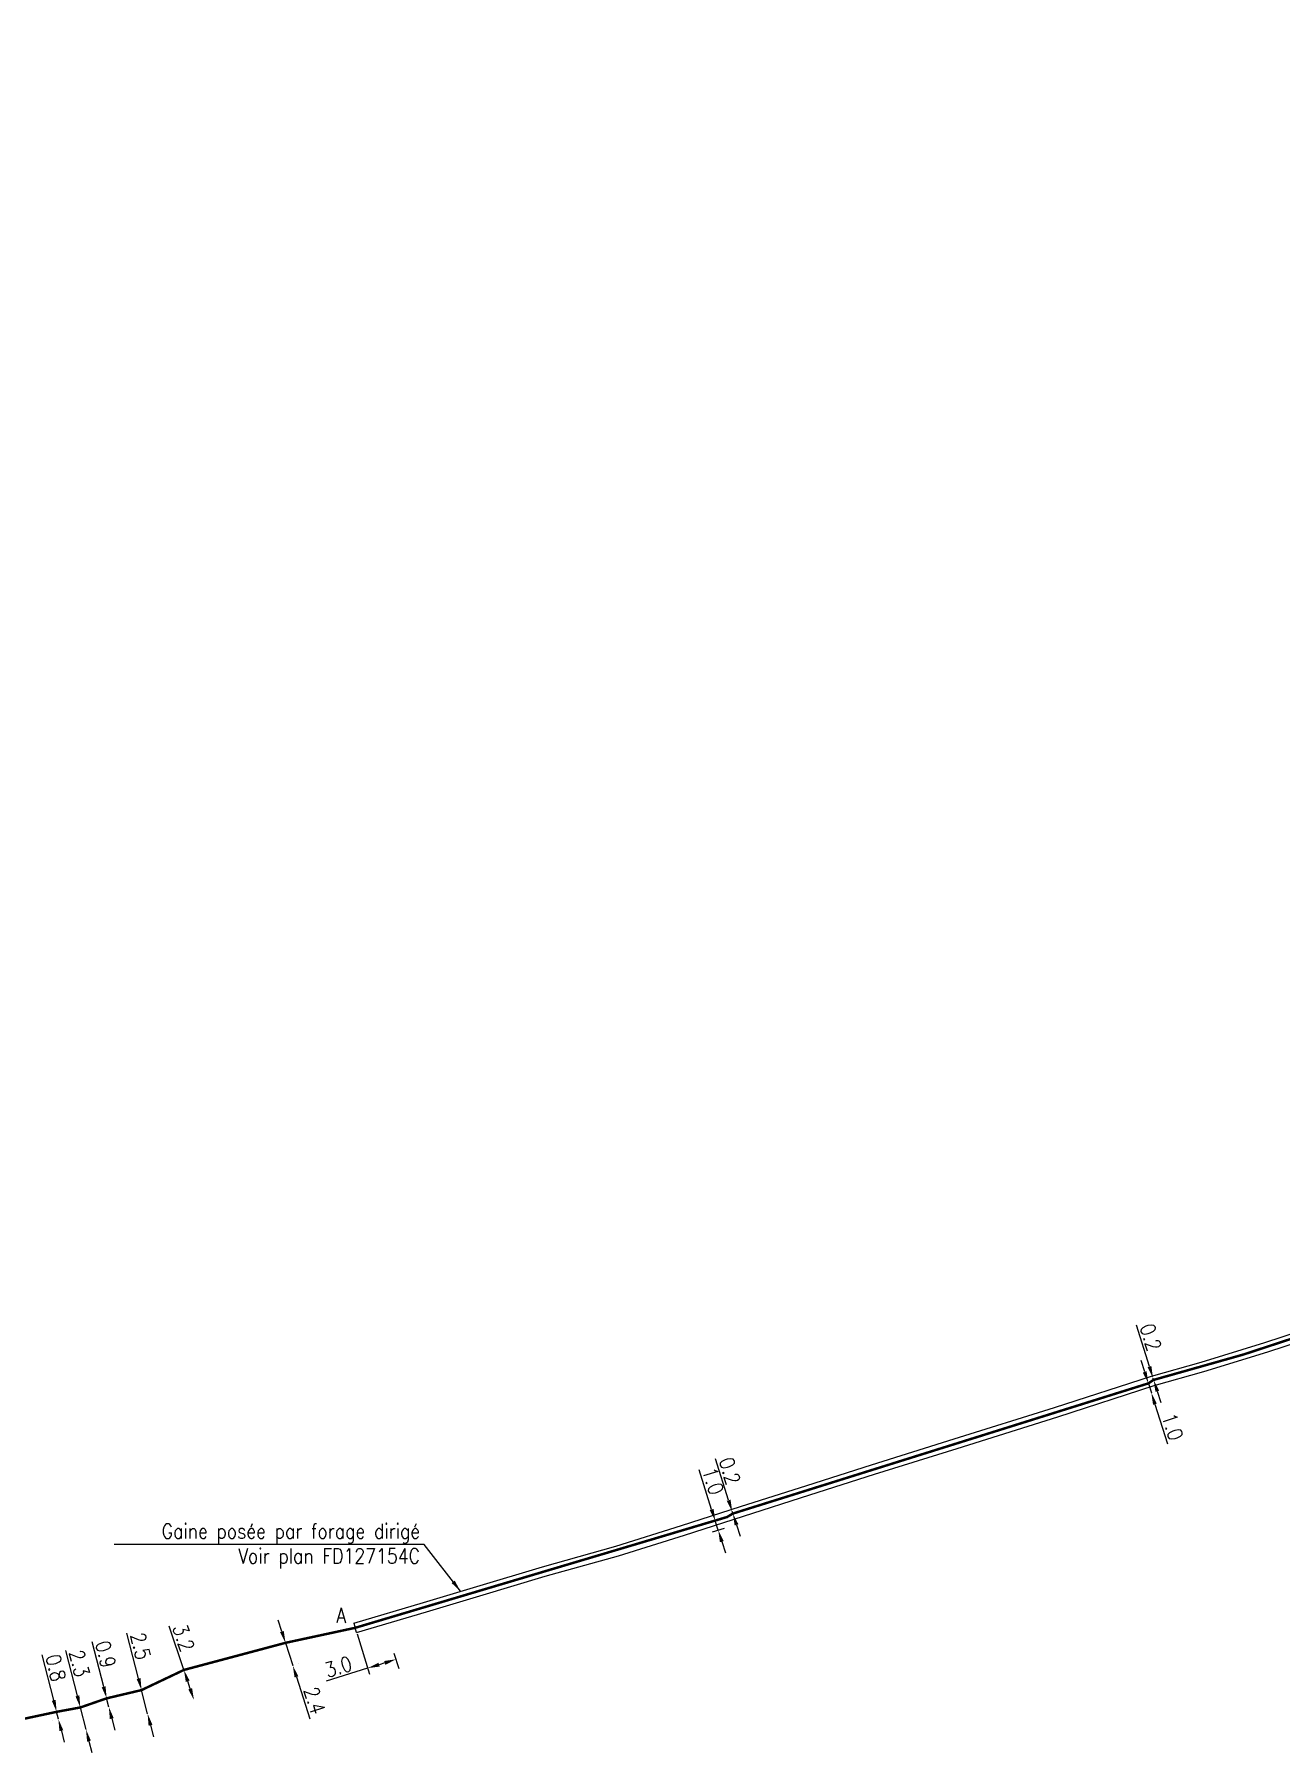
# Model space of a CAD drawing. Header units: millimetres. Extents: x 126999 to 128000, y 154000 to 155000.
# Drawn here: x 127396.3 to 127521.8, y 154123.1 to 154296.2 of the extents above; entities that cross this region are included whole.
import ezdxf

# ---------------------------------------------------------------- set-up
doc = ezdxf.new("R2010")
doc.units = ezdxf.units.MM
doc.header["$PDMODE"] = 34
doc.layers.get('DEFPOINTS').update_dxf_attribs({"linetype": 'CONTINUOUS'})
doc.layers.add('G_120', color=4, linetype='CONTINUOUS')
doc.layers.add('G_400', color=7, linetype='CONTINUOUS')
doc.styles.get("Standard").update_dxf_attribs({"font": 'romans.shx', "width": 0.85})
doc.linetypes.add('G_TYPB_PE', pattern='A,5,-0.3,["o",Standard,S=1.5,R=0,X=0,Y=-0.5],-1.65', length=6.95)
doc.dimstyles.get("Standard").update_dxf_attribs({"dimtxt": 1.5, "dimasz": 1.2, "dimexe": 0.625, "dimexo": 0.625, "dimgap": 0.25, "dimtad": 1, "dimdec": 1, "dimzin": 0, "dimdsep": 46, "dimtxsty": 'Standard', "dimcen": -0.5, "dimadec": 0, "dimazin": 0, "dimtfac": 1, "dimtdec": 1, "dimtmove": 0, "dimatfit": 3, "dimfxl": 1, "dimtolj": 1, "dimtzin": 0, "dimarcsym": 0})

# ---------------------------------------------------------------- blocks, each defined once
blk = doc.blocks.new('*D124')
at = {"layer": 'DEFPOINTS', "color": 0, "linetype": 'Continuous', "transparency": 16777216}
for p in [(127508.45, 154160.32), (127508.75, 154159.37), (127508.75, 154159.37)]:
    blk.add_point(p, dxfattribs=at)
at = {"layer": 'G_120', "color": 0, "linetype": 'Continuous', "lineweight": -2, "transparency": 16777216}
for p, q in [((127508.08, 154161.47), (127507.72, 154162.61)), ((127508.45, 154160.32), (127508.75, 154159.37)), ((127509.11, 154158.23), (127510.38, 154154.23))]:
    blk.add_line(p, q, dxfattribs=at)
at = {"layer": 'G_120', "color": 0, "linetype": 'Continuous', "transparency": 16777216}
for points in [[(127508.27, 154161.53), (127507.89, 154161.41), (127508.45, 154160.32)], [(127509.3, 154158.29), (127508.92, 154158.16), (127508.75, 154159.37)]]:
    blk.add_solid(points, dxfattribs=at)
at = {"layer": 'G_120', "color": 0, "linetype": 'Continuous', "transparency": 16777216, "insert": (127510.88, 154155.96), "char_height": 1.5, "attachment_point": 5, "rotation": 287.5896}
blk.add_mtext('\\A1;1.0', dxfattribs=at)
blk = doc.blocks.new('*D125')
at = {"layer": 'DEFPOINTS', "color": 0, "linetype": 'Continuous', "transparency": 16777216}
for p in [(127508.92, 154160.86), (127508.92, 154160.86), (127508.98, 154160.67)]:
    blk.add_point(p, dxfattribs=at)
at = {"layer": 'G_120', "color": 0, "linetype": 'Continuous', "lineweight": -2, "transparency": 16777216}
for p, q in [((127508.56, 154162.01), (127507.24, 154166.17)), ((127508.98, 154160.67), (127508.92, 154160.86)), ((127509.35, 154159.53), (127509.71, 154158.38))]:
    blk.add_line(p, q, dxfattribs=at)
at = {"layer": 'G_120', "color": 0, "linetype": 'Continuous', "transparency": 16777216}
for points in [[(127508.75, 154162.07), (127508.37, 154161.95), (127508.92, 154160.86)], [(127509.54, 154159.59), (127509.16, 154159.47), (127508.98, 154160.67)]]:
    blk.add_solid(points, dxfattribs=at)
at = {"layer": 'G_120', "color": 0, "linetype": 'Continuous', "transparency": 16777216, "insert": (127508.67, 154164.96), "char_height": 1.5, "attachment_point": 5, "rotation": 287.5896}
blk.add_mtext('\\A1;0.2', dxfattribs=at)
blk = doc.blocks.new('*D126')
at = {"layer": 'DEFPOINTS', "color": 0, "linetype": 'Continuous', "transparency": 16777216}
for p in [(127465.14, 154145.53), (127466.03, 154146.86), (127466.33, 154145.9)]:
    blk.add_point(p, dxfattribs=at)
at = {"layer": 'G_120', "color": 0, "linetype": 'Continuous', "lineweight": -2, "transparency": 16777216}
for p, q in [((127464.47, 154147.62), (127463.21, 154151.62)), ((127465.43, 154146.67), (127464.24, 154146.29)), ((127465.73, 154145.71), (127464.54, 154145.34)), ((127465.14, 154145.53), (127464.84, 154146.48)), ((127465.5, 154144.38), (127465.86, 154143.24))]:
    blk.add_line(p, q, dxfattribs=at)
at = {"layer": 'G_120', "color": 0, "linetype": 'Continuous', "transparency": 16777216}
for points in [[(127464.67, 154147.68), (127464.28, 154147.56), (127464.84, 154146.48)], [(127465.69, 154144.44), (127465.31, 154144.32), (127465.14, 154145.53)]]:
    blk.add_solid(points, dxfattribs=at)
at = {"layer": 'G_120', "color": 0, "linetype": 'Continuous', "transparency": 16777216, "insert": (127464.61, 154150.49), "char_height": 1.5, "attachment_point": 5, "rotation": 287.5796}
blk.add_mtext('\\A1;1.0', dxfattribs=at)
blk = doc.blocks.new('*D127')
at = {"layer": 'DEFPOINTS', "color": 0, "linetype": 'Continuous', "transparency": 16777216}
for p in [(127466.55, 154147.4), (127466.55, 154147.4), (127466.62, 154147.21)]:
    blk.add_point(p, dxfattribs=at)
at = {"layer": 'G_120', "color": 0, "linetype": 'Continuous', "lineweight": -2, "transparency": 16777216}
for p, q in [((127466.19, 154148.55), (127464.87, 154152.71)), ((127466.62, 154147.21), (127466.55, 154147.4)), ((127467.15, 154147.59), (127467.15, 154147.59)), ((127467.21, 154147.4), (127467.21, 154147.4)), ((127466.98, 154146.07), (127467.34, 154144.92))]:
    blk.add_line(p, q, dxfattribs=at)
at = {"layer": 'G_120', "color": 0, "linetype": 'Continuous', "transparency": 16777216}
for points in [[(127466.38, 154148.61), (127466, 154148.49), (127466.55, 154147.4)], [(127467.17, 154146.13), (127466.79, 154146.01), (127466.62, 154147.21)]]:
    blk.add_solid(points, dxfattribs=at)
at = {"layer": 'G_120', "color": 0, "linetype": 'Continuous', "transparency": 16777216, "insert": (127466.3, 154151.5), "char_height": 1.5, "attachment_point": 5, "rotation": 287.5796}
blk.add_mtext('\\A1;0.2', dxfattribs=at)
blk = doc.blocks.new('*D128')
at = {"layer": 'DEFPOINTS', "color": 0, "linetype": 'Continuous', "transparency": 16777216}
for p in [(127421.57, 154134.19), (127422.3, 154131.9), (127422.3, 154131.9)]:
    blk.add_point(p, dxfattribs=at)
at = {"layer": 'G_120', "color": 0, "linetype": 'Continuous', "lineweight": -2, "transparency": 16777216}
for p, q in [((127421.2, 154135.33), (127420.84, 154136.47)), ((127421.57, 154134.19), (127422.3, 154131.9)), ((127422.16, 154134.38), (127422.16, 154134.38)), ((127422.9, 154132.09), (127422.9, 154132.09)), ((127422.67, 154130.76), (127424.02, 154126.54))]:
    blk.add_line(p, q, dxfattribs=at)
at = {"layer": 'G_120', "color": 0, "linetype": 'Continuous', "transparency": 16777216}
for points in [[(127421.39, 154135.39), (127421.01, 154135.27), (127421.57, 154134.19)], [(127422.86, 154130.82), (127422.48, 154130.7), (127422.3, 154131.9)]]:
    blk.add_solid(points, dxfattribs=at)
at = {"layer": 'G_120', "color": 0, "linetype": 'Continuous', "transparency": 16777216, "insert": (127424.48, 154128.38), "char_height": 1.5, "attachment_point": 5, "rotation": 287.7706}
blk.add_mtext('\\A1;2.4', dxfattribs=at)
blk = doc.blocks.new('*D129')
at = {"layer": 'DEFPOINTS', "color": 0, "linetype": 'Continuous', "transparency": 16777216}
for p in [(127411.34, 154131.46), (127412.35, 154128.43), (127412.35, 154128.43)]:
    blk.add_point(p, dxfattribs=at)
at = {"layer": 'G_120', "color": 0, "linetype": 'Continuous', "lineweight": -2, "transparency": 16777216}
for p, q in [((127411.34, 154131.46), (127409.86, 154135.88)), ((127411.97, 154129.57), (127411.72, 154130.33))]:
    blk.add_line(p, q, dxfattribs=at)
at = {"layer": 'G_120', "color": 0, "linetype": 'Continuous', "transparency": 16777216}
for points in [[(127411.91, 154130.39), (127411.53, 154130.26), (127411.34, 154131.46)], [(127412.16, 154129.63), (127411.78, 154129.5), (127412.35, 154128.43)]]:
    blk.add_solid(points, dxfattribs=at)
at = {"layer": 'G_120', "color": 0, "linetype": 'Continuous', "transparency": 16777216, "insert": (127411.31, 154134.7), "char_height": 1.5, "attachment_point": 5, "rotation": 288.4563}
blk.add_mtext('\\A1;3.2', dxfattribs=at)
blk = doc.blocks.new('*D130')
at = {"layer": 'DEFPOINTS', "color": 0, "linetype": 'Continuous', "transparency": 16777216}
for p in [(127407.07, 154129.43), (127407.68, 154127.05), (127407.68, 154127.05)]:
    blk.add_point(p, dxfattribs=at)
at = {"layer": 'G_120', "color": 0, "linetype": 'Continuous', "lineweight": -2, "transparency": 16777216}
for p, q in [((127406.77, 154130.59), (127405.6, 154135.15)), ((127407.68, 154127.05), (127407.07, 154129.43)), ((127407.98, 154125.89), (127408.28, 154124.73))]:
    blk.add_line(p, q, dxfattribs=at)
at = {"layer": 'G_120', "color": 0, "linetype": 'Continuous', "transparency": 16777216}
for points in [[(127406.97, 154130.64), (127406.58, 154130.54), (127407.07, 154129.43)], [(127408.17, 154125.94), (127407.78, 154125.84), (127407.68, 154127.05)]]:
    blk.add_solid(points, dxfattribs=at)
at = {"layer": 'G_120', "color": 0, "linetype": 'Continuous', "transparency": 16777216, "insert": (127406.97, 154133.86), "char_height": 1.5, "attachment_point": 5, "rotation": 284.3761}
blk.add_mtext('\\A1;2.5', dxfattribs=at)
blk = doc.blocks.new('*D131')
at = {"layer": 'DEFPOINTS', "color": 0, "linetype": 'Continuous', "transparency": 16777216}
for p in [(127400.91, 154127.68), (127401.48, 154125.46), (127401.48, 154125.46)]:
    blk.add_point(p, dxfattribs=at)
at = {"layer": 'G_120', "color": 0, "linetype": 'Continuous', "lineweight": -2, "transparency": 16777216}
for p, q in [((127400.61, 154128.85), (127399.44, 154133.41)), ((127401.48, 154125.46), (127400.91, 154127.68)), ((127401.78, 154124.29), (127402.08, 154123.13))]:
    blk.add_line(p, q, dxfattribs=at)
at = {"layer": 'G_120', "color": 0, "linetype": 'Continuous', "transparency": 16777216}
for points in [[(127400.81, 154128.9), (127400.42, 154128.8), (127400.91, 154127.68)], [(127401.97, 154124.34), (127401.59, 154124.24), (127401.48, 154125.46)]]:
    blk.add_solid(points, dxfattribs=at)
at = {"layer": 'G_120', "color": 0, "linetype": 'Continuous', "transparency": 16777216, "insert": (127400.81, 154132.12), "char_height": 1.5, "attachment_point": 5, "rotation": 284.3761}
blk.add_mtext('\\A1;2.3', dxfattribs=at)
blk = doc.blocks.new('*D133')
at = {"layer": 'DEFPOINTS', "color": 0, "linetype": 'Continuous', "transparency": 16777216}
for p in [(127398.52, 154127.24), (127398.7, 154126.51), (127398.7, 154126.51)]:
    blk.add_point(p, dxfattribs=at)
at = {"layer": 'G_120', "color": 0, "linetype": 'Continuous', "lineweight": -2, "transparency": 16777216}
for p, q in [((127398.23, 154128.4), (127397.08, 154132.97)), ((127397.92, 154127.08), (127397.92, 154127.08)), ((127398.1, 154126.36), (127398.1, 154126.36)), ((127398.7, 154126.51), (127398.52, 154127.24)), ((127399, 154125.34), (127399.29, 154124.18))]:
    blk.add_line(p, q, dxfattribs=at)
at = {"layer": 'G_120', "color": 0, "linetype": 'Continuous', "transparency": 16777216}
for points in [[(127398.42, 154128.45), (127398.04, 154128.35), (127398.52, 154127.24)], [(127399.19, 154125.39), (127398.8, 154125.3), (127398.7, 154126.51)]]:
    blk.add_solid(points, dxfattribs=at)
at = {"layer": 'G_120', "color": 0, "linetype": 'Continuous', "transparency": 16777216, "insert": (127398.44, 154131.67), "char_height": 1.5, "attachment_point": 5, "rotation": 284.0907}
blk.add_mtext('\\A1;0.8', dxfattribs=at)
blk = doc.blocks.new('*D134')
at = {"layer": 'DEFPOINTS', "color": 0, "linetype": 'Continuous', "transparency": 16777216}
for p in [(127403.56, 154128.6), (127403.78, 154127.72), (127403.78, 154127.72)]:
    blk.add_point(p, dxfattribs=at)
at = {"layer": 'G_120', "color": 0, "linetype": 'Continuous', "lineweight": -2, "transparency": 16777216}
for p, q in [((127403.26, 154129.76), (127402.1, 154134.29)), ((127403.78, 154127.72), (127403.56, 154128.6)), ((127404.08, 154126.56), (127404.38, 154125.4))]:
    blk.add_line(p, q, dxfattribs=at)
at = {"layer": 'G_120', "color": 0, "linetype": 'Continuous', "transparency": 16777216}
for points in [[(127403.45, 154129.81), (127403.06, 154129.71), (127403.56, 154128.6)], [(127404.27, 154126.61), (127403.88, 154126.51), (127403.78, 154127.72)]]:
    blk.add_solid(points, dxfattribs=at)
at = {"layer": 'G_120', "color": 0, "linetype": 'Continuous', "transparency": 16777216, "insert": (127403.45, 154133.03), "char_height": 1.5, "attachment_point": 5, "rotation": 284.3761}
blk.add_mtext('\\A1;0.9', dxfattribs=at)
blk = doc.blocks.new('*D223')
at = {"layer": 'DEFPOINTS', "color": 0, "linetype": 'Continuous', "transparency": 16777216}
for p in [(127428.58, 154135.7), (127429.84, 154131.64), (127433.19, 154130.96)]:
    blk.add_point(p, dxfattribs=at)
at = {"layer": 'G_400', "color": 0, "linetype": 'Continuous', "lineweight": -2, "transparency": 16777216}
for p, q in [((127428.77, 154135.1), (127430.03, 154131.04)), ((127429.84, 154131.64), (127425.67, 154130.34)), ((127431.56, 154132.17), (127430.99, 154131.99)), ((127433.01, 154131.56), (127432.52, 154133.12))]:
    blk.add_line(p, q, dxfattribs=at)
at = {"layer": 'G_400', "color": 0, "linetype": 'Continuous', "transparency": 16777216}
for points in [[(127430.93, 154132.18), (127431.05, 154131.8), (127429.84, 154131.64)], [(127431.5, 154132.36), (127431.62, 154131.98), (127432.71, 154132.53)]]:
    blk.add_solid(points, dxfattribs=at)
at = {"layer": 'G_400', "color": 0, "linetype": 'Continuous', "transparency": 16777216, "insert": (127426.89, 154131.77), "char_height": 1.5, "attachment_point": 5, "rotation": 17.2629}
blk.add_mtext('\\A1;3.0', dxfattribs=at)

msp = doc.modelspace()

# ---------------------------------------------------------------- linework, layer by layer
at = {"layer": 'G_120', "linetype": 'G_TYPB_PE', "flags": 128}
msp.add_lwpolyline([(127228.85, 154205.29, 0.25, 0.25, 0), (127233.26, 154202.93, 0.25, 0.25, 0), (127245.59, 154196.46, 0.25, 0.25, 0), (127248.38, 154194.81, 0.25, 0.25, 0), (127267.63, 154184.09, 0.25, 0.25, 0), (127283.22, 154176.32, 0.25, 0.25, 0), (127293.43, 154170.75, 0.25, 0.25, 0), (127295.96, 154169.32, 0.25, 0.25, 0), (127302.59, 154166, 0.25, 0.25, 0), (127304.91, 154165.13, 0.25, 0.25, -0.052441), (127306.41, 154164.94, 0.25, 0.25, -0.039738), (127307.49, 154164.59, 0.25, 0.25, 0.268423), (127308.41, 154162.61, 0.25, 0.25, 0), (127317.32, 154159.35, 0.25, 0.25, 0), (127318.9, 154158.57, 0.25, 0.25, 0), (127320.23, 154157.91, 0.25, 0.25, 0), (127320.23, 154157.91, 0.25, 0.25, 0), (127336.43, 154149.1, 0.25, 0.25, 0), (127337.51, 154148.6, 0.25, 0.25, 0), (127351.3, 154141.17, 0.25, 0.25, 0), (127354.31, 154139.95, 0.25, 0.25, 0), (127360.98, 154136.34, 0.25, 0.25, 0), (127380.15, 154127.42, 0.25, 0.25, 0), (127382.12, 154127.06, 0.25, 0.25, 0.131527), (127394.26, 154126.33, 0.25, 0.25, 0), (127394.26, 154126.33, 0.25, 0.25, 0), (127398.52, 154127.24, 0.25, 0.25, 0), (127400.91, 154127.68, 0.25, 0.25, 0), (127403.56, 154128.6, 0.25, 0.25, 0), (127407.07, 154129.43, 0.25, 0.25, 0), (127411.34, 154131.46, 0.25, 0.25, 0), (127421.57, 154134.19, 0.25, 0.25, 0), (127428.58, 154135.7, 0.25, 0.25, 0), (127466.03, 154146.86, 0.25, 0.25, 0), (127466.62, 154147.21, 0.25, 0.25, 0), (127508.45, 154160.32, 0.25, 0.25, 0), (127508.98, 154160.67, 0.25, 0.25, 0.031917), (127535.78, 154169.49, 0.25, 0.25, 0), (127535.78, 154169.49, 0.25, 0.25, 0), (127537.19, 154169.85, 0.25, 0.25, 0), (127542.53, 154172.41, 0.25, 0.25, 0), (127550.75, 154176.7, 0.25, 0.25, 0), (127555.5, 154179.45, 0.25, 0.25, 0), (127559.86, 154182.5, 0.25, 0.25, 0), (127563.94, 154185.7, 0.25, 0.25, 0), (127567.99, 154189, 0.25, 0.25, 0), (127571.72, 154192.55, 0.25, 0.25, 0), (127571.91, 154193.02, 0.25, 0.25, 0), (127579.99, 154200.58, 0.25, 0.25, 0), (127580.32, 154200.84, 0.25, 0.25, 0), (127587.2, 154207.67, 0.25, 0.25, 0), (127591.03, 154211.1, 0.25, 0.25, 0), (127597.79, 154217.47, 0.25, 0.25, 0), (127601.81, 154221.04, 0.25, 0.25, 0), (127602.75, 154222.1, 0.25, 0.25, 0), (127617.16, 154235.47, 0.25, 0.25, 0), (127618.65, 154237.06, 0.25, 0.25, 0), (127620.48, 154235.38, 0.25, 0.25, 0), (127621.79, 154236.64, 0.25, 0.25, 0), (127632.27, 154246.52, 0.25, 0.25, 0), (127642.21, 154255.93, 0.25, 0.25, 0), (127648.82, 154262.05, 0.25, 0.25, 0), (127660.62, 154273.53, 0.25, 0.25, 0), (127671.6, 154284.3, 0.25, 0.25, 0), (127676.57, 154289.13, 0.25, 0.25, 0), (127684.47, 154296.06, 0, 0, 0)], format="xyseb", dxfattribs=at)
at = {"layer": 'G_400', "color": 7}
for p, q in [((127520.19, 154164.43), (127528.36, 154167.15)), ((127520.49, 154163.48), (127528.69, 154166.21)), ((127513.76, 154162.47), (127520.19, 154164.43)), ((127514.04, 154161.51), (127520.49, 154163.48)), ((127499.01, 154157.89), (127508.75, 154161.05)), ((127508.75, 154161.05), (127513.76, 154162.47)), ((127509.04, 154160.09), (127514.04, 154161.51)), ((127499.32, 154156.94), (127509.04, 154160.09)), ((127488.89, 154154.72), (127499.01, 154157.89)), ((127489.19, 154153.76), (127499.32, 154156.94)), ((127480.58, 154152.12), (127488.89, 154154.72)), ((127480.88, 154151.17), (127489.19, 154153.76)), ((127474.05, 154150.04), (127480.58, 154152.12)), ((127474.36, 154149.09), (127480.88, 154151.17)), ((127467.39, 154147.91), (127474.05, 154150.04)), ((127467.7, 154146.96), (127474.36, 154149.09)), ((127461.43, 154145.99), (127467.39, 154147.91)), ((127454.82, 154143.91), (127461.43, 154145.99)), ((127461.73, 154145.04), (127467.7, 154146.96)), ((127447.45, 154141.85), (127454.82, 154143.91)), ((127455.1, 154142.95), (127461.73, 154145.04)), ((127447.73, 154140.89), (127455.1, 154142.95)), ((127440.84, 154139.87), (127447.45, 154141.85)), ((127441.12, 154138.91), (127447.73, 154140.89)), ((127435.47, 154138.26), (127440.84, 154139.87)), ((127435.76, 154137.31), (127441.12, 154138.91)), ((127428.44, 154136.17), (127435.47, 154138.26)), ((127428.72, 154135.22), (127435.76, 154137.31)), ((127428.44, 154136.17), (127428.58, 154135.7)), ((127428.44, 154136.17), (127428.44, 154136.17)), ((127428.72, 154135.22), (127428.58, 154135.7)), ((127428.72, 154135.22), (127428.72, 154135.22))]:
    msp.add_line(p, q, dxfattribs=at)

# ---------------------------------------------------------------- texts
at = {"layer": 'G_400', "linetype": 'Continuous', "width": 0.85}
msp.add_text('A', height=1.5, dxfattribs=at).set_placement((127426.69, 154136.22))
at = {"layer": 'G_400', "linetype": 'Continuous', "insert": (127435.11, 154141.69), "char_height": 1.5, "attachment_point": 9}
msp.add_mtext('\\A1;Gaine posée par forage dirigé\\PVoir plan FD127154C', dxfattribs=at)

# ---------------------------------------------------------------- dimensions: what is measured, and where the dimension line sits
at = {"layer": 'G_120', "linetype": 'Continuous'}
for p1, p2, picture, middle in [((127508.98, 154160.67), (127508.92, 154160.86), '*D125', (127508.67, 154164.96)), ((127508.45, 154160.32), (127508.75, 154159.37), '*D124', (127510.88, 154155.96)), ((127466.62, 154147.21), (127466.55, 154147.4), '*D127', (127466.3, 154151.5)), ((127421.57, 154134.19), (127422.3, 154131.9), '*D128', (127424.48, 154128.38))]:
    dim = msp.add_aligned_dim(p1=p1, p2=p2, distance=0, dimstyle='Standard', dxfattribs=at)
    dim.commit()
    dim.dimension.update_dxf_attribs({"geometry": picture, "text_midpoint": middle})
for base, p1, p2, angle, picture, middle in [((127465.14, 154145.53), (127466.03, 154146.86), (127466.33, 154145.9), 287.5796, '*D126', (127463.66, 154150.19)), ((127407.68, 154127.05), (127407.07, 154129.43), (127407.68, 154127.05), 284.3761, '*D130', (127406, 154133.62)), ((127412.35, 154128.43), (127411.34, 154131.46), (127412.35, 154128.43), 288.4563, '*D129', (127410.37, 154134.38)), ((127398.7, 154126.51), (127398.52, 154127.24), (127398.7, 154126.51), 284.0907, '*D133', (127397.47, 154131.43)), ((127401.48, 154125.46), (127400.91, 154127.68), (127401.48, 154125.46), 284.3761, '*D131', (127399.84, 154131.87)), ((127403.78, 154127.72), (127403.56, 154128.6), (127403.78, 154127.72), 284.3761, '*D134', (127402.48, 154132.78))]:
    dim = msp.add_linear_dim(base=base, p1=p1, p2=p2, angle=angle, dimstyle='Standard', dxfattribs=at)
    dim.commit()
    dim.dimension.update_dxf_attribs({"geometry": picture, "text_midpoint": middle, "dimtype": 161})
at = {"layer": 'G_400', "linetype": 'Continuous'}
dim = msp.add_linear_dim(base=(127429.84, 154131.64), p1=(127433.19, 154130.96), p2=(127428.58, 154135.7), angle=197.2629, dimstyle='Standard', dxfattribs=at)
dim.commit()
dim.dimension.update_dxf_attribs({"geometry": '*D223', "text_midpoint": (127427.18, 154130.81), "dimtype": 160})

# ---------------------------------------------------------------- leaders
at = {"layer": 'G_400', "linetype": 'Continuous', "annotation_type": 0, "has_hookline": 1, "hookline_direction": 1, "text_width": 29.75}
msp.add_leader([(127439.19, 154139.38), (127435.53, 154144.09), (127434.33, 154144.09)], dimstyle='Standard', dxfattribs=at)

doc.saveas('drawing.dxf')
